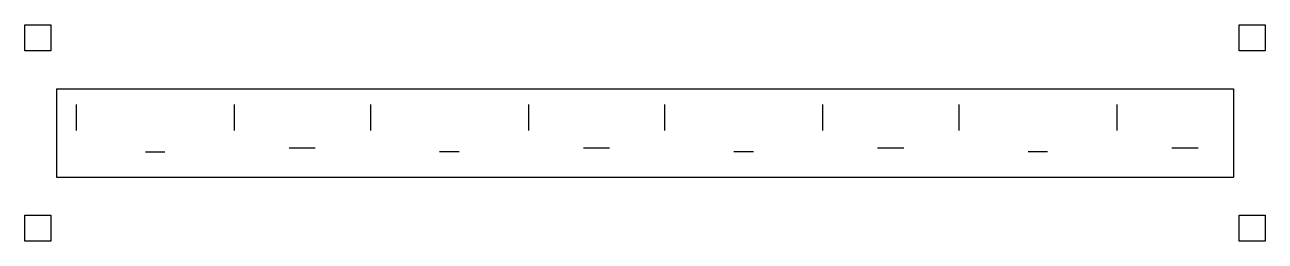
# Model space of a CAD drawing. Header units: millimetres. Extents: x 80.8 to 175.8, y 48.4 to 65.
import ezdxf

# ---------------------------------------------------------------- set-up
doc = ezdxf.new("R2010")
doc.units = ezdxf.units.MM
doc.layers.add('BodyCut', color=6, linetype='Continuous')

msp = doc.modelspace()

# ---------------------------------------------------------------- linework, layer by layer
at = {"layer": 'BodyCut'}
for p, q in [((83.212, 60.07), (83.212, 53.317)), ((83.212, 60.07), (98.312, 60.07)), ((98.312, 60.07), (105.741, 60.07)), ((105.741, 60.072), (120.841, 60.072)), ((120.841, 60.072), (128.269, 60.072)), ((128.269, 60.073), (143.369, 60.073)), ((143.369, 60.073), (150.798, 60.073)), ((150.798, 60.075), (165.898, 60.075)), ((165.898, 60.075), (173.327, 60.075)), ((173.327, 60.075), (173.327, 53.323)), ((84.711, 58.874), (84.711, 56.874)), ((96.813, 58.874), (96.813, 56.874)), ((107.239, 58.876), (107.239, 56.876)), ((119.342, 58.876), (119.342, 56.876)), ((129.768, 58.877), (129.768, 56.877)), ((141.871, 58.877), (141.871, 56.877)), ((152.297, 58.879), (152.297, 56.879)), ((164.399, 58.879), (164.399, 56.879)), ((90.012, 55.264), (91.512, 55.264)), ((103.026, 55.533), (101.026, 55.533)), ((112.541, 55.266), (114.041, 55.266)), ((125.555, 55.535), (123.555, 55.535)), ((135.069, 55.267), (136.569, 55.267)), ((148.084, 55.536), (146.084, 55.536)), ((157.598, 55.269), (159.098, 55.269)), ((170.613, 55.537), (168.613, 55.537)), ((83.212, 53.317), (84.712, 53.317)), ((84.712, 53.317), (96.813, 53.319)), ((96.813, 53.319), (98.312, 53.319)), ((98.312, 53.319), (105.741, 53.319)), ((105.741, 53.319), (107.241, 53.319)), ((107.241, 53.319), (119.342, 53.32)), ((119.342, 53.32), (120.841, 53.32)), ((120.841, 53.32), (128.269, 53.32)), ((128.269, 53.32), (129.769, 53.32)), ((129.769, 53.32), (141.871, 53.321)), ((141.871, 53.321), (143.369, 53.322)), ((143.369, 53.322), (150.798, 53.322)), ((150.798, 53.322), (152.298, 53.322)), ((152.298, 53.322), (164.399, 53.323)), ((164.399, 53.323), (165.898, 53.323)), ((165.898, 53.323), (173.327, 53.323))]:
    msp.add_line(p, q, dxfattribs=at)
for points in [[(80.783, 64.972), (82.783, 64.972), (82.783, 62.972), (80.783, 62.972)], [(173.756, 64.972), (175.756, 64.972), (175.756, 62.972), (173.756, 62.972)], [(80.784, 50.415), (82.784, 50.415), (82.784, 48.416), (80.784, 48.416)], [(173.755, 50.416), (175.755, 50.416), (175.755, 48.415), (173.755, 48.415)]]:
    msp.add_lwpolyline(points, close=True, dxfattribs=at)

doc.saveas('drawing.dxf')
